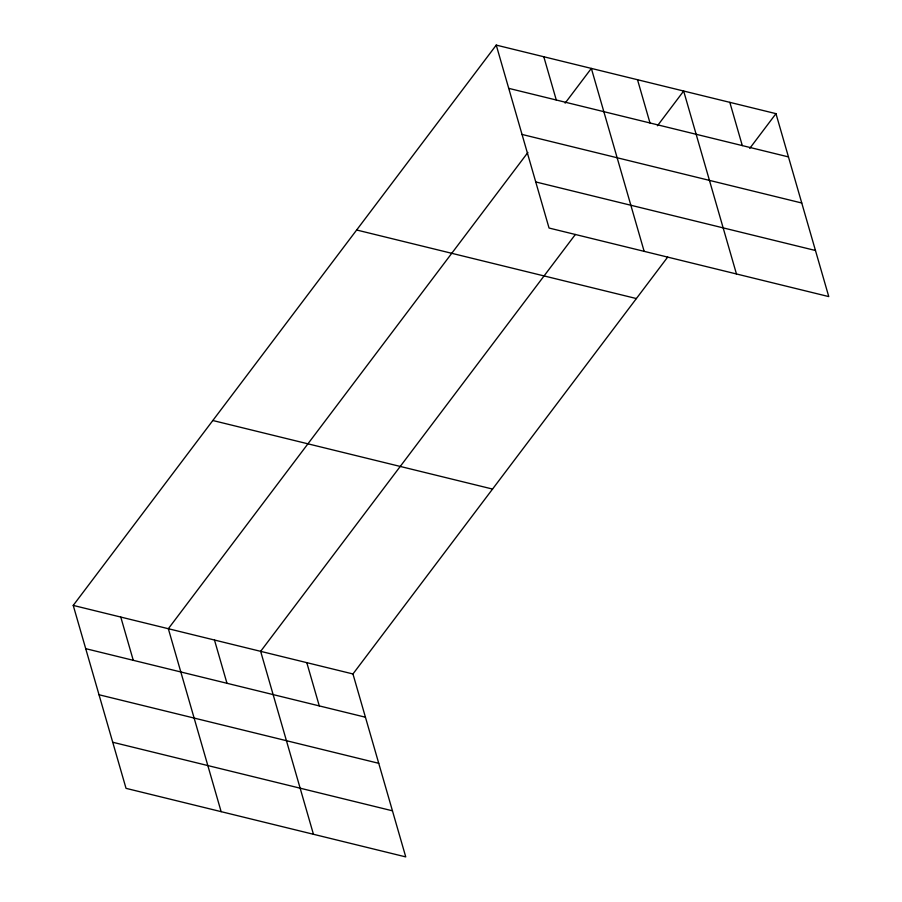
<?xml version="1.0" encoding="UTF-8"?>
<svg xmlns="http://www.w3.org/2000/svg" width="902" height="902" viewBox="0 0 902 902"><rect width="100%" height="100%" fill="white"/><g stroke="black" fill="none" stroke-linecap="round" stroke-linejoin="round"><path stroke-width="1.35" d="M667.683 257.093L352.953 673.963L405.753 856.9L126.032 788.348L73.231 605.411L496.247 45.1L775.968 113.652L828.769 296.589L549.047 228.037L496.247 45.1M527.895 152.449L168.336 628.717L221.137 811.653M565.126 103.144L591.351 68.405L644.152 251.342M575.363 234.475L260.644 651.345L313.445 834.282M657.434 125.773L683.66 91.034L736.46 273.971M749.742 148.39L775.968 113.652M508.728 88.351L788.449 156.903M522.033 134.443L801.754 203.006M535.743 181.945L815.464 250.497M356.651 229.999L636.372 298.551M212.827 420.512L492.548 489.064M73.231 605.411L352.953 673.963M85.713 648.662L365.434 717.214M99.017 694.754L378.739 763.317M112.727 742.256L392.449 810.808M729.819 102.343L742.301 145.594M637.511 79.714L649.992 122.976M543.805 56.758L556.286 100.009M306.793 662.654L319.285 705.905M214.484 640.037L226.977 683.288M120.778 617.069L133.27 660.32"/></g></svg>
